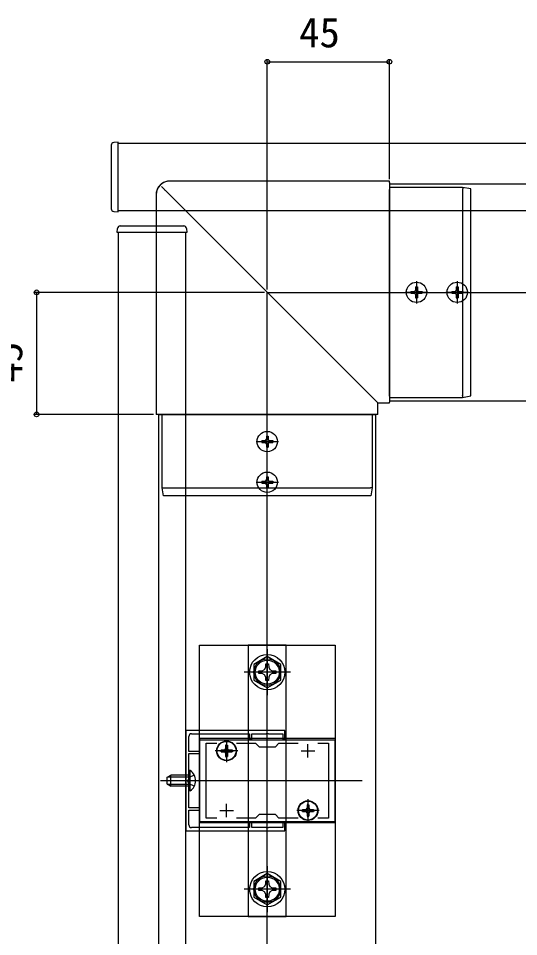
# Model space of a CAD drawing. Units: millimetres, scale not verified. Extents: x -875 to 875, y -1300 to 1292.
# Drawn here: x -31.7 to 152.6, y -928.2 to -589.8 of the extents above; entities that cross this region are included whole.
import ezdxf
from ezdxf.enums import TextEntityAlignment as Align

# ---------------------------------------------------------------- set-up
doc = ezdxf.new("R2010")
doc.units = ezdxf.units.MM
doc.header["$LTSCALE"] = 8
for name, color, linetype in [('0-2_YKK_11', 7, 'Continuous'), ('0-3_YKK_12', 2, 'Continuous'), ('0-4_YKK_13', 4, 'Continuous'), ('0-5_YKK_D', 6, 'Continuous'), ('0-7_YSS_K', 3, 'Continuous')]:
    doc.layers.add(name, color=color, linetype=linetype)
doc.styles.add('ＭＳ ゴシック', font='')
doc.styles.get('ＭＳ ゴシック').set_extended_font_data('MS Gothic')

msp = doc.modelspace()

# ---------------------------------------------------------------- linework, layer by layer
at = {"layer": '0-2_YKK_11'}
for p, q in [((45, -862.25), (45, -857.25)), ((75, -862.25), (75, -857.25)), ((42.5, -859.75), (47.5, -859.75)), ((72.5, -859.75), (77.5, -859.75)), ((45, -884.25), (45, -879.25)), ((75, -884.25), (75, -879.25)), ((42.5, -881.75), (47.5, -881.75)), ((72.5, -881.75), (77.5, -881.75))]:
    msp.add_line(p, q, dxfattribs=at)
for points in [[(30, -852.25), (30, -889.25), (66.5, -889.25), (66.5, -886.05), (65.7, -886.05), (65.7, -888.05), (60.458, -888.05), (60.275, -888.17), (59.725, -888.17), (59.542, -888.05), (54.3, -888.05), (54.3, -886.05), (53.5, -886.05), (53.5, -888.05), (32.1, -888.05)], [(32.1, -853.45), (53.5, -853.45), (53.5, -855.45), (54.3, -855.45), (54.3, -853.45), (59.542, -853.45), (59.725, -853.33), (60.275, -853.33), (60.458, -853.45), (65.7, -853.45), (65.7, -855.45), (66.5, -855.45), (66.5, -852.25), (30, -852.25)], [(31.1, -887.05), (31.1, -881.55), (35, -881.55), (35, -880.75), (31.1, -880.75), (31.1, -871.209), (30.98, -871.025), (30.98, -870.475), (31.1, -870.292), (31.1, -860.75), (35, -860.75), (35, -859.95), (31.1, -859.95), (31.1, -854.45)], [(41.367, -884.55), (37.5, -884.55), (37.5, -856.95), (41.367, -856.95)], [(48.633, -856.95), (55.7, -856.95), (57, -858.25), (63, -858.25), (64.3, -856.95), (71.367, -856.95)], [(78.633, -856.95), (82.5, -856.95), (82.5, -884.55), (78.633, -884.55)], [(71.367, -884.55), (64.3, -884.55), (63, -883.25), (57, -883.25), (55.7, -884.55), (48.633, -884.55)]]:
    msp.add_lwpolyline(points, dxfattribs=at)
msp.add_lwpolyline([(35, -885.75), (85, -885.75), (85, -855.75), (35, -855.75)], close=True, dxfattribs=at)
for centre, start, end in [((32.1, -854.45), 90.00001, 179.99999), ((32.1, -887.05), 180.00001, 269.99999)]:
    msp.add_arc(centre, 1, start, end, dxfattribs=at)
at = {"layer": '0-3_YKK_12'}
for p, q in [((105, -650.75), (105, -730.75)), ((20, -1105.75), (20, -735.75)), ((20, -735.75), (100, -735.75)), ((100, -1105.75), (100, -735.75)), ((95, -870.75), (25, -870.75))]:
    msp.add_line(p, q, dxfattribs=at)
for points in [[(5, -635.75), (455, -635.75), (455, -648.756), (455, -660.75), (19.011, -660.75), (5, -660.75)], [(30, -668.75), (19.011, -668.75), (5, -668.75), (5, -1085.75), (20, -1085.75), (30, -1085.75)]]:
    msp.add_lwpolyline(points, close=True, dxfattribs=at)
for points in [[(105, -650.75), (445, -650.75), (457.5, -650.75)], [(105, -730.75), (445, -730.75), (457.5, -730.75)]]:
    msp.add_lwpolyline(points, dxfattribs=at)
at = {"layer": '0-4_YKK_13'}
for p, q in [((5, -635.45), (3.439, -635.546)), ((5, -661.05), (5, -635.45)), ((2.5, -636.544), (2.5, -636.843)), ((2.5, -636.843), (2.5, -659.657)), ((105, -649.761), (24.006, -649.761)), ((105, -649.761), (105, -649.766)), ((105, -650.255), (105, -649.766)), ((105, -650.255), (105, -652.786)), ((105, -728.977), (105, -652.786)), ((135, -652.55), (132, -652.05)), ((132, -652.76), (132, -728.814)), ((19.011, -654.756), (19.011, -735.75)), ((22.749, -653.499), (98.226, -728.977)), ((135, -728.322), (135, -653.251)), ((2.5, -659.657), (2.5, -659.957)), ((3.439, -660.955), (5, -661.05)), ((5.794, -666.25), (6.093, -666.25)), ((28.907, -666.25), (29.206, -666.25)), ((4.7, -668.75), (4.795, -667.189)), ((30.205, -667.189), (30.3, -668.75)), ((115, -686.6), (115, -694.9)), ((130, -686.6), (130, -694.9)), ((112.95, -690.4), (112.95, -691.1)), ((112.95, -690.4), (114.15, -690.4)), ((114.65, -688.7), (115.35, -688.7)), ((114.65, -688.7), (114.65, -689.9)), ((115.35, -688.7), (115.35, -689.9)), ((115.85, -690.4), (117.05, -690.4)), ((117.05, -690.4), (117.05, -691.1)), ((127.95, -690.4), (127.95, -691.1)), ((127.95, -690.4), (129.15, -690.4)), ((129.65, -688.7), (130.35, -688.7)), ((129.65, -688.7), (129.65, -689.9)), ((130.35, -688.7), (130.35, -689.9)), ((130.85, -690.4), (132.05, -690.4)), ((132.05, -690.4), (132.05, -691.1)), ((119.15, -690.75), (110.85, -690.75)), ((112.95, -691.1), (114.15, -691.1)), ((114.65, -691.6), (114.65, -692.8)), ((114.65, -692.8), (115.35, -692.8)), ((115.35, -691.6), (115.35, -692.8)), ((115.85, -691.1), (117.05, -691.1)), ((134.15, -690.75), (125.85, -690.75)), ((127.95, -691.1), (129.15, -691.1)), ((129.65, -691.6), (129.65, -692.8)), ((129.65, -692.8), (130.35, -692.8)), ((130.35, -691.6), (130.35, -692.8)), ((130.85, -691.1), (132.05, -691.1)), ((98.226, -728.977), (100.495, -731.246)), ((105, -728.977), (105, -731.246)), ((100.495, -731.246), (100.74, -731.49)), ((100.74, -731.49), (100.745, -731.495)), ((105, -731.49), (105, -731.246)), ((105, -731.49), (105, -731.495)), ((19.015, -735.75), (19.011, -735.75)), ((19.505, -735.75), (19.015, -735.75)), ((22.036, -735.75), (19.505, -735.75)), ((98.226, -735.75), (22.036, -735.75)), ((100.495, -735.75), (98.226, -735.75)), ((100.74, -735.75), (100.495, -735.75)), ((100.745, -735.75), (100.74, -735.75)), ((59.65, -743.7), (60.35, -743.7)), ((59.65, -743.7), (59.65, -744.9)), ((60, -749.9), (60, -741.6)), ((60.35, -743.7), (60.35, -744.9)), ((55.85, -745.75), (64.15, -745.75)), ((57.95, -745.4), (57.95, -746.1)), ((57.95, -745.4), (59.15, -745.4)), ((57.95, -746.1), (59.15, -746.1)), ((59.65, -746.6), (59.65, -747.8)), ((59.65, -747.8), (60.35, -747.8)), ((60.35, -746.6), (60.35, -747.8)), ((60.85, -745.4), (62.05, -745.4)), ((60.85, -746.1), (62.05, -746.1)), ((62.05, -745.4), (62.05, -746.1)), ((60, -764.9), (60, -756.6)), ((55.85, -760.75), (64.15, -760.75)), ((57.95, -760.4), (57.95, -761.1)), ((57.95, -760.4), (59.15, -760.4)), ((57.95, -761.1), (59.15, -761.1)), ((59.65, -758.7), (60.35, -758.7)), ((59.65, -758.7), (59.65, -759.9)), ((60.35, -758.7), (60.35, -759.9)), ((60.85, -760.4), (62.05, -760.4)), ((60.85, -761.1), (62.05, -761.1)), ((62.05, -760.4), (62.05, -761.1)), ((21.8, -765.75), (21.3, -762.751)), ((22.01, -762.75), (98.063, -762.75)), ((59.65, -761.6), (59.65, -762.8)), ((59.65, -762.8), (60.35, -762.8)), ((60.35, -761.6), (60.35, -762.8)), ((97.572, -765.75), (22.501, -765.75)), ((60, -822.25), (60, -839.25)), ((59.477, -828.897), (59.499, -827.65)), ((68.5, -830.75), (51.5, -830.75)), ((35, -855.25), (35, -886.25)), ((85, -855.25), (35, -855.25)), ((45, -855.6), (45, -863.9)), ((42.95, -859.4), (42.95, -860.1)), ((42.95, -859.4), (44.15, -859.4)), ((44.65, -857.7), (45.35, -857.7)), ((44.65, -857.7), (44.65, -858.9)), ((45.35, -857.7), (45.35, -858.9)), ((45.85, -859.4), (47.05, -859.4)), ((47.05, -859.4), (47.05, -860.1)), ((49.15, -859.75), (40.85, -859.75)), ((42.95, -860.1), (44.15, -860.1)), ((44.65, -860.6), (44.65, -861.8)), ((44.65, -861.8), (45.35, -861.8)), ((45.35, -860.6), (45.35, -861.8)), ((45.85, -860.1), (47.05, -860.1)), ((23.1, -869.45), (24.5, -868.75)), ((23.1, -872.05), (23.1, -869.45)), ((31.1, -869.405), (23.191, -869.405)), ((31.1, -868.75), (24.5, -868.75)), ((31.1, -874.5), (31.1, -867)), ((36.1, -870.75), (20.6, -870.75)), ((23.1, -872.05), (24.5, -872.75)), ((31.1, -872.096), (23.191, -872.096)), ((31.609, -874.5), (31.1, -874.5)), ((74.65, -879.7), (75.35, -879.7)), ((74.65, -879.7), (74.65, -880.9)), ((75, -877.6), (75, -885.9)), ((75.35, -879.7), (75.35, -880.9)), ((79.15, -881.75), (70.85, -881.75)), ((72.95, -881.4), (72.95, -882.1)), ((72.95, -881.4), (74.15, -881.4)), ((72.95, -882.1), (74.15, -882.1)), ((74.65, -882.6), (74.65, -883.8)), ((75.35, -882.6), (75.35, -883.8)), ((75.85, -881.4), (77.05, -881.4)), ((75.85, -882.1), (77.05, -882.1)), ((77.05, -881.4), (77.05, -882.1)), ((74.65, -883.8), (75.35, -883.8)), ((60, -902.25), (60, -919.25)), ((59.477, -908.897), (59.499, -907.65)), ((68.5, -910.75), (51.5, -910.75))]:
    msp.add_line(p, q, dxfattribs=at)
for points in [[(24.006, -649.761), (23.225, -649.821), (22.462, -650.005), (21.738, -650.305), (21.069, -650.714), (20.473, -651.224), (19.964, -651.82), (19.555, -652.488), (19.255, -653.213), (19.071, -653.975), (19.011, -654.756)], [(22.749, -653.499), (22.572, -653.323), (22.399, -653.149), (22.227, -652.978), (22.061, -652.811), (21.902, -652.652), (21.751, -652.501), (21.609, -652.359), (21.478, -652.229), (21.361, -652.111), (21.256, -652.007), (21.166, -651.916), (21.092, -651.842), (21.034, -651.784), (20.993, -651.743), (20.968, -651.719)], [(132, -652.05), (132, -652.05), (105, -652.05)], [(132, -652.05), (132.015, -652.087), (132.023, -652.187), (132.023, -652.342), (132.015, -652.536), (132, -652.751)], [(132, -652.76), (132, -652.76), (132, -652.759), (132, -652.759), (132, -652.758), (132, -652.757), (132, -652.757), (132, -652.756), (132, -652.756), (132, -652.755), (132, -652.754), (132, -652.754), (132, -652.753), (132, -652.753), (132, -652.752), (132, -652.751), (132, -652.751)], [(135, -653.251), (135, -653.035), (135, -652.839), (135, -652.684), (135, -652.585), (135, -652.55)], [(6.093, -666.25), (19.011, -666.25), (28.907, -666.25)], [(30.3, -668.75), (19.011, -668.75), (4.7, -668.75)], [(105, -729.45), (132, -729.45), (132, -729.45), (135, -728.95)], [(132, -728.822), (132, -728.822), (132, -728.821), (132, -728.821), (132, -728.82), (132, -728.82), (132, -728.819), (132, -728.819), (132, -728.818), (132, -728.818), (132, -728.817), (132, -728.816), (132, -728.816), (132, -728.815), (132, -728.815), (132, -728.814), (132, -728.814)], [(132, -729.45), (132.018, -729.365), (132.018, -729.139), (132, -728.822)], [(135, -728.95), (135, -728.868), (135, -728.641), (135, -728.322)], [(100.745, -735.75), (100.745, -731.495), (105, -731.495)], [(21.3, -762.751), (21.3, -762.75), (21.3, -735.75)], [(98.7, -735.75), (98.7, -762.75), (98.7, -762.751), (98.2, -765.75)], [(21.3, -762.751), (21.337, -762.766), (21.437, -762.773), (21.592, -762.773), (21.785, -762.766), (22.001, -762.751)], [(22.01, -762.75), (22.01, -762.75), (22.009, -762.75), (22.008, -762.75), (22.008, -762.75), (22.007, -762.75), (22.007, -762.75), (22.006, -762.75), (22.005, -762.75), (22.005, -762.75), (22.004, -762.75), (22.004, -762.751), (22.003, -762.751), (22.002, -762.751), (22.002, -762.751), (22.001, -762.751), (22.001, -762.751)], [(98.072, -762.751), (98.072, -762.751), (98.071, -762.751), (98.07, -762.751), (98.07, -762.75), (98.069, -762.75), (98.069, -762.75), (98.068, -762.75), (98.068, -762.75), (98.067, -762.75), (98.067, -762.75), (98.066, -762.75), (98.066, -762.75), (98.065, -762.75), (98.065, -762.75), (98.064, -762.75), (98.063, -762.75)], [(98.7, -762.751), (98.615, -762.768), (98.388, -762.768), (98.072, -762.751)], [(22.501, -765.75), (22.285, -765.75), (22.089, -765.75), (21.934, -765.75), (21.835, -765.75), (21.8, -765.75)], [(98.2, -765.75), (98.118, -765.75), (97.891, -765.75), (97.572, -765.75)], [(58.146, -830.227), (59.015, -829.765), (59.477, -828.897)], [(59.499, -827.65), (60.501, -827.65), (60.523, -828.897)], [(60.523, -828.897), (60.985, -829.765), (61.854, -830.227)], [(58.146, -831.273), (56.9, -831.252), (56.9, -830.249), (58.146, -830.227)], [(59.477, -832.604), (59.015, -831.735), (58.146, -831.273)], [(60.523, -832.604), (60.501, -833.85), (59.499, -833.85), (59.477, -832.604)], [(61.854, -831.273), (60.985, -831.735), (60.523, -832.604)], [(61.854, -830.227), (63.1, -830.249), (63.1, -831.252), (61.854, -831.273)], [(85, -855.25), (85, -886.25), (35, -886.25)], [(31.1, -872.75), (24.5, -872.75), (24.5, -868.75)], [(33.109, -868.7), (31.254, -869.605), (30.645, -870.75)], [(31.609, -874.5), (31.609, -867), (31.1, -867)], [(33.109, -872.8), (31.254, -871.895), (30.645, -870.75)], [(58.146, -911.273), (56.9, -911.252), (56.9, -910.249), (58.146, -910.227)], [(58.146, -910.227), (59.015, -909.765), (59.477, -908.897)], [(59.499, -907.65), (60.501, -907.65), (60.523, -908.897)], [(60.523, -908.897), (60.985, -909.765), (61.854, -910.227)], [(61.854, -910.227), (63.1, -910.249), (63.1, -911.252), (61.854, -911.273)], [(59.477, -912.604), (59.015, -911.735), (58.146, -911.273)], [(60.523, -912.604), (60.501, -913.85), (59.499, -913.85), (59.477, -912.604)], [(61.854, -911.273), (60.985, -911.735), (60.523, -912.604)]]:
    msp.add_lwpolyline(points, dxfattribs=at)
for points in [[(35, -820.75), (85, -820.75), (85, -920.75), (35, -920.75)], [(67, -920.75), (67, -820.75), (53, -820.75), (53, -920.75)], [(65, -827.864), (60, -824.977), (55, -827.864), (55, -833.637), (60, -836.524), (65, -833.637)], [(65, -907.864), (60, -904.977), (55, -907.864), (55, -913.637), (60, -916.524), (65, -913.637)]]:
    msp.add_lwpolyline(points, close=True, dxfattribs=at)
for centre, radius in [((115, -690.75), 3.75), ((130, -690.75), 3.75), ((60, -745.75), 3.75), ((60, -760.75), 3.75), ((60, -830.75), 6.5), ((60, -830.75), 4.907), ((60, -830.75), 4.432), ((45, -859.75), 3.65), ((45, -859.75), 3.5), ((75, -881.75), 3.65), ((75, -881.75), 3.5), ((60, -910.75), 6.5), ((60, -910.75), 4.907), ((60, -910.75), 4.432)]:
    msp.add_circle(centre, radius, dxfattribs=at)
for centre, radius, start, end in [((3.5, -636.544), 1, 93.5, 180), ((3.5, -659.957), 1, 180, 266.5), ((5.794, -667.25), 1, 90, 176.5), ((29.206, -667.25), 1, 3.5, 90), ((114.15, -689.9), 0.5, 270, 0), ((115.85, -689.9), 0.5, 180, 270), ((129.15, -689.9), 0.5, 270, 0), ((130.85, -689.9), 0.5, 180, 270), ((114.15, -691.6), 0.5, 0, 90), ((115.85, -691.6), 0.5, 90, 180), ((129.15, -691.6), 0.5, 0, 90), ((130.85, -691.6), 0.5, 90, 180), ((59.15, -744.9), 0.5, 270, 0), ((59.15, -746.6), 0.5, 0, 90), ((60.85, -744.9), 0.5, 180, 270), ((60.85, -746.6), 0.5, 90, 180), ((59.15, -759.9), 0.5, 270, 0), ((59.15, -761.6), 0.5, 0, 90), ((60.85, -759.9), 0.5, 180, 270), ((60.85, -761.6), 0.5, 90, 180), ((44.15, -858.9), 0.5, 270, 0), ((45.85, -858.9), 0.5, 180, 270), ((44.15, -860.6), 0.5, 0, 90), ((45.85, -860.6), 0.5, 90, 180), ((29.073, -870.75), 4.527, 304.06671, 55.93329), ((74.15, -880.9), 0.5, 270, 0), ((74.15, -882.6), 0.5, 0, 90), ((75.85, -880.9), 0.5, 180, 270), ((75.85, -882.6), 0.5, 90, 180)]:
    msp.add_arc(centre, radius, start, end, dxfattribs=at)
msp.add_ellipse((24.015, -654.766), major_axis=(3.536, -3.536), ratio=0.999993, start_param=2.358058, end_param=3.9251274, dxfattribs=at)
at = {"layer": '0-5_YKK_D'}
for p, q in [((60, -689.75), (60, -604.75)), ((60, -605.75), (105, -605.75)), ((105, -649.01), (105, -604.75)), ((59, -690.75), (-26, -690.75)), ((-25, -690.75), (-25, -735.75)), ((18.011, -735.75), (-26, -735.75))]:
    msp.add_line(p, q, dxfattribs=at)
for centre in [(60, -605.75), (105, -605.75), (-25, -690.75), (-25, -735.75)]:
    msp.add_circle(centre, 0.875, dxfattribs=at)
at = {"layer": '0-7_YSS_K'}
for p, q in [((60, -1253.75), (60, -690.75)), ((60, -690.75), (513, -690.75))]:
    msp.add_line(p, q, dxfattribs=at)

# ---------------------------------------------------------------- texts
at = {"layer": '0-5_YKK_D', "style": 'ＭＳ ゴシック'}
msp.add_text('45', height=11, dxfattribs=at).set_placement((71.761, -603.75), align=Align.BOTTOM_LEFT)
msp.add_text('45', height=11, rotation=90, dxfattribs=at).set_placement((-27, -723.989), align=Align.BOTTOM_LEFT)

doc.saveas('drawing.dxf')
